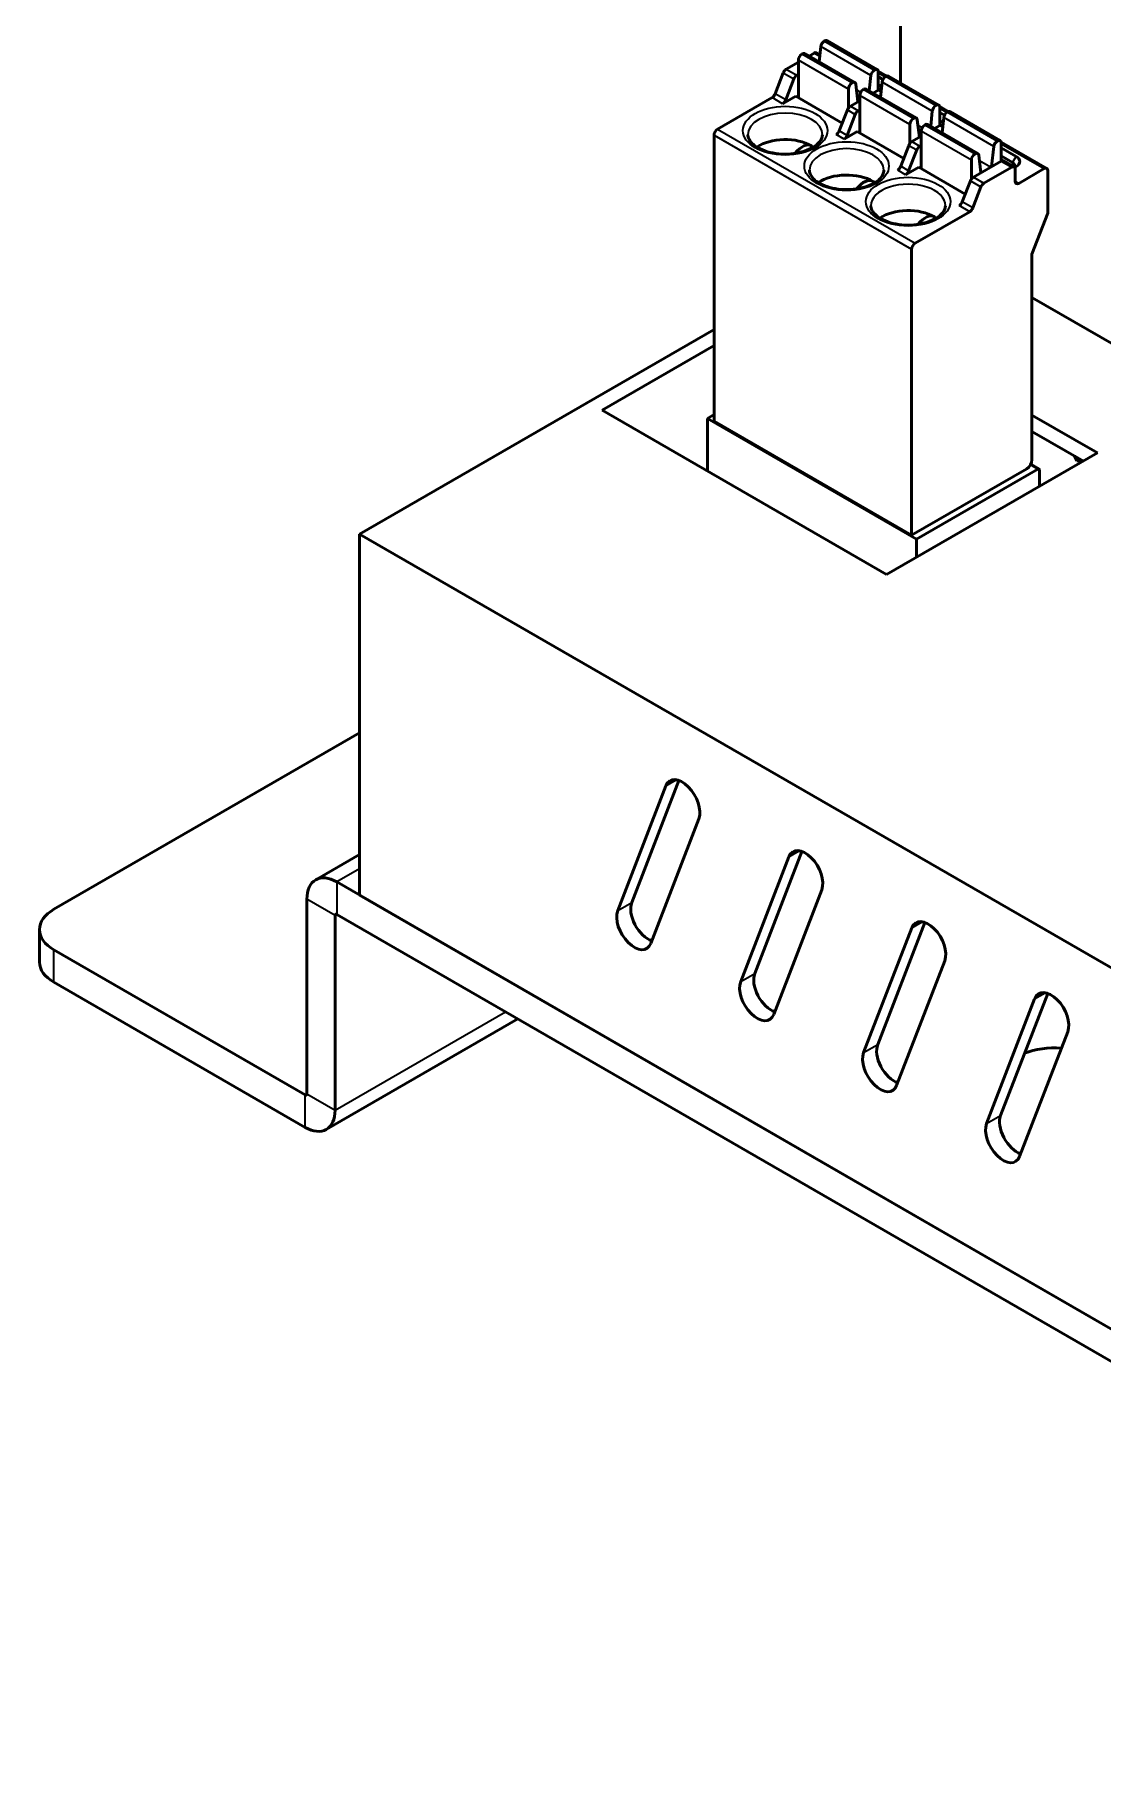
# Model space of a CAD drawing. Header units: millimetres. Extents: x 1021 to 2778, y -197 to 600.
# Drawn here: x 1509.1 to 1552.1, y 409.3 to 478.9 of the extents above; entities that cross this region are included whole.
import ezdxf

# ---------------------------------------------------------------- set-up
doc = ezdxf.new("R2010")
doc.units = ezdxf.units.MM
doc.header["$LTSCALE"] = 2
doc.layers.add('외형선(ISO)', color=7, linetype='Continuous', lineweight=50)
doc.layers.add('좁은 외형선(ISO)', color=7, linetype='Continuous', lineweight=35)

msp = doc.modelspace()

# ---------------------------------------------------------------- linework, layer by layer
at = {"layer": '외형선(ISO)'}
for p, q in [((1543.9797, 476.9979), (1543.9797, 483.6664)), ((1540.6984, 477.851), (1540.7639, 478.463)), ((1540.9215, 478.696), (1540.9041, 478.6859)), ((1543.0368, 477.5424), (1541.0215, 478.7059)), ((1539.8608, 477.8386), (1539.3768, 477.5592)), ((1539.8608, 477.9203), (1539.8608, 476.4098)), ((1540.0197, 478.1753), (1540.0023, 478.1652)), ((1540.1197, 478.1852), (1542.1349, 477.0217)), ((1540.4972, 478.2061), (1540.2904, 478.0866)), ((1540.5972, 478.216), (1540.7293, 478.1397)), ((1539.2543, 477.4068), (1538.9277, 476.5651)), ((1539.352, 476.3201), (1539.6786, 477.1619)), ((1539.8011, 477.3142), (1539.8608, 477.3487)), ((1542.0175, 477.0017), (1542.0349, 477.0118)), ((1542.7137, 476.6875), (1542.7791, 477.2995)), ((1542.9368, 477.5325), (1542.9194, 477.5224)), ((1543.0759, 477.479), (1543.4219, 477.2792)), ((1543.0782, 476.716), (1543.0782, 477.4508)), ((1543.0782, 477.2467), (1543.2704, 477.1357)), ((1543.1733, 476.4222), (1543.2388, 477.0341)), ((1543.3964, 477.2671), (1543.379, 477.2571)), ((1545.5116, 476.1135), (1543.4964, 477.277)), ((1538.8053, 476.4127), (1536.6082, 475.1442)), ((1539.2295, 476.1678), (1539.7548, 476.471)), ((1541.6302, 475.3882), (1539.7548, 476.471)), ((1539.8255, 476.4302), (1539.8608, 476.4506)), ((1541.8761, 475.992), (1541.8761, 476.7568)), ((1541.9577, 476.0691), (1542.3357, 476.2873)), ((1542.2613, 476.2444), (1542.1751, 476.9507)), ((1542.3357, 476.4914), (1542.3357, 474.9809)), ((1542.4945, 476.7464), (1542.4771, 476.7364)), ((1542.5945, 476.7563), (1544.6098, 475.5928)), ((1542.8713, 476.5965), (1543.0782, 476.716)), ((1543.0782, 476.9201), (1543.2179, 476.8394)), ((1543.1782, 476.7259), (1543.2042, 476.7109)), ((1541.5087, 475.075), (1541.8353, 475.9167)), ((1542.1535, 475.733), (1541.8269, 474.8913)), ((1542.3357, 475.9199), (1542.2759, 475.8854)), ((1544.4924, 475.5729), (1544.5098, 475.5829)), ((1545.1886, 475.2587), (1545.254, 475.8706)), ((1545.4116, 476.1036), (1545.3942, 476.0935)), ((1545.5507, 476.0501), (1545.8968, 475.8503)), ((1545.5531, 475.2871), (1545.5531, 476.0219)), ((1545.5531, 475.8178), (1545.7453, 475.7068)), ((1545.6482, 474.9933), (1545.7136, 475.6053)), ((1545.8713, 475.8382), (1545.8539, 475.8282)), ((1547.9865, 474.6846), (1545.9713, 475.8481)), ((1536.4667, 474.8993), (1536.4667, 463.3867)), ((1541.7044, 474.7389), (1542.2297, 475.0421)), ((1542.2297, 475.0421), (1544.1051, 473.9594)), ((1542.3004, 475.0013), (1542.3357, 475.0217)), ((1544.351, 474.5631), (1544.351, 475.3279)), ((1544.7362, 474.8155), (1544.65, 475.5219)), ((1544.8106, 475.0626), (1544.8106, 473.552)), ((1544.9694, 475.3176), (1544.952, 475.3075)), ((1545.0694, 475.3275), (1547.0847, 474.164)), ((1545.3462, 475.1677), (1545.5531, 475.2871)), ((1545.5531, 475.4912), (1545.6928, 475.4105)), ((1545.6531, 475.297), (1545.6791, 475.282)), ((1543.9835, 473.6461), (1544.3101, 474.4879)), ((1544.6283, 474.3041), (1544.3017, 473.4624)), ((1544.4326, 474.6402), (1544.8106, 474.8584)), ((1544.8106, 474.491), (1544.7508, 474.4565)), ((1547.6427, 473.6358), (1547.7289, 474.4417)), ((1547.8865, 474.6747), (1547.8691, 474.6647)), ((1548.0256, 474.6212), (1549.8603, 473.5619)), ((1548.0279, 474.5931), (1548.0279, 473.8582)), ((1548.0279, 474.3889), (1548.629, 474.0419)), ((1544.1793, 473.31), (1544.7045, 473.6133)), ((1546.58, 472.5305), (1544.7045, 473.6133)), ((1544.7752, 473.5725), (1544.8106, 473.5929)), ((1546.8258, 473.1342), (1546.8258, 473.8991)), ((1548.0279, 473.8582), (1546.9075, 473.2113)), ((1546.9673, 474.144), (1546.9847, 474.154)), ((1547.2111, 473.3866), (1547.1249, 474.093)), ((1548.4522, 473.6133), (1547.3318, 472.9664)), ((1548.0279, 474.0624), (1548.4875, 473.797)), ((1548.1279, 473.8681), (1548.5522, 473.6232)), ((1548.629, 473.6337), (1548.5747, 473.6023)), ((1548.5936, 473.0417), (1548.5936, 473.5316)), ((1549.7603, 473.552), (1548.735, 472.9601)), ((1546.785, 473.059), (1546.4584, 472.2172)), ((1547.2093, 472.814), (1546.8827, 471.9723)), ((1549.9018, 471.7557), (1549.9018, 473.4704)), ((1546.7602, 471.8199), (1544.5631, 470.5514)), ((1549.9018, 471.7557), (1549.2654, 470.1155)), ((1544.4217, 458.7939), (1544.4217, 470.3065)), ((1549.2654, 461.8353), (1549.2654, 470.1155)), ((1561.2508, 461.4475), (1549.2654, 468.3673)), ((1522.2009, 458.8449), (1536.4667, 467.0813)), ((1531.9589, 463.8255), (1536.4667, 466.4281)), ((1543.4141, 457.2119), (1531.9589, 463.8255)), ((1536.2016, 463.4989), (1536.4667, 463.652)), ((1536.2016, 463.4989), (1544.6161, 458.6408)), ((1536.2016, 463.4989), (1536.2016, 461.376)), ((1536.4667, 463.3867), (1544.4217, 458.7939)), ((1549.2654, 463.6316), (1551.8993, 462.1109)), ((1551.3337, 461.7843), (1549.2654, 462.9784)), ((1551.8993, 462.1109), (1543.4141, 457.2119)), ((1549.5452, 461.4626), (1549.2172, 461.652)), ((1551.0682, 461.7943), (1550.9774, 461.99)), ((1551.0682, 461.9376), (1551.0682, 461.7943)), ((1551.2913, 461.7598), (1551.0682, 461.7943)), ((1544.4217, 458.7939), (1549.0532, 461.4679)), ((1544.6161, 458.6408), (1549.4952, 461.4577)), ((1549.5659, 460.7637), (1549.5659, 461.4169)), ((1684.8354, 364.9478), (1522.2009, 458.8449)), ((1522.2009, 444.3113), (1522.2009, 458.8449)), ((1544.6161, 457.9059), (1544.6161, 458.6408)), ((1522.2009, 450.8432), (1509.8972, 443.7397)), ((1532.5898, 443.6884), (1534.5246, 448.7094)), ((1535.0486, 448.9278), (1533.1555, 444.015)), ((1535.8535, 447.3836), (1533.9188, 442.3626)), ((1522.2009, 445.9476), (1520.4316, 444.9262)), ((1537.5396, 440.8306), (1539.4743, 445.8517)), ((1539.9983, 446.0701), (1538.1053, 441.1572)), ((1685.7546, 349.8834), (1521.2816, 444.842)), ((1684.8354, 350.4141), (1522.2009, 444.3113)), ((1540.8033, 444.5259), (1538.8685, 439.5049)), ((1520.0795, 444.148), (1520.0795, 436.3096)), ((1509.3114, 442.9232), (1509.3114, 441.6168)), ((1521.2109, 443.4948), (1521.2109, 435.6564)), ((1521.2816, 443.5356), (1685.7546, 348.577)), ((1542.4893, 437.9729), (1544.4241, 442.9939)), ((1544.9481, 443.2124), (1543.055, 438.2995)), ((1520.0088, 436.2688), (1509.8972, 442.1067)), ((1545.753, 441.6681), (1543.8182, 436.6471)), ((1509.8972, 440.8003), (1520.0088, 434.9624)), ((1547.4391, 435.1152), (1549.3738, 440.1362)), ((1549.8978, 440.3546), (1548.0048, 435.4418)), ((1520.8588, 434.8782), (1528.5678, 439.3289)), ((1550.7028, 438.8104), (1548.768, 433.7894))]:
    msp.add_line(p, q, dxfattribs=at)
for centre, major_axis, ratio, start_param, end_param in [((1540.9041, 478.5226), (0.1, 0.1732), 0.5773503, 0.7853982, 2.2252948), ((1540.9215, 478.5327), (0.1, 0.1732), 0.5773503, 0, 0.7853982), ((1540.0023, 478.0019), (0.1, 0.1732), 0.5773503, 0.7853982, 2.3561945), ((1540.0197, 478.012), (0.1, 0.1732), 0.5773503, 0, 0.7853982), ((1540.4972, 478.0428), (0.1, 0.1732), 0.5773503, 0, 0.7853982), ((1539.3768, 477.3959), (-0.1, -0.1732), 0.5773503, 3.9269908, 4.9741884), ((1539.8011, 477.1509), (-0.1, -0.1732), 0.5773503, 3.9269908, 4.9741884), ((1542.0175, 476.8384), (0.1, 0.1732), 0.5773503, 0.7853982, 2.3561945), ((1542.0349, 476.8485), (0.1, 0.1732), 0.5773503, 5.6286868, 7.0685835), ((1542.9194, 477.3591), (0.1, 0.1732), 0.5773503, 0.7853982, 2.2252948), ((1542.9368, 477.3692), (0.1, 0.1732), 0.5773503, 5.4977871, 7.0685835), ((1543.379, 477.0938), (0.1, 0.1732), 0.5773503, 0.7853982, 2.2252948), ((1543.3964, 477.1038), (0.1, 0.1732), 0.5773503, 0, 0.7853982), ((1538.8053, 476.576), (-0.1, -0.1732), 0.5773503, 0.7853982, 1.8325957), ((1539.2295, 476.3311), (-0.1, -0.1732), 0.5773503, 0.7853982, 1.8325957), ((1542.4771, 476.5731), (0.1, 0.1732), 0.5773503, 0.7853982, 2.3561945), ((1542.4945, 476.5831), (0.1, 0.1732), 0.5773503, 0, 0.7853982), ((1543.0782, 476.5527), (0.1, 0.1732), 0.5773503, 0, 0.7853982), ((1541.9577, 475.9058), (-0.1, -0.1732), 0.5773503, 3.9269908, 4.9741884), ((1542.2759, 475.7221), (-0.1, -0.1732), 0.5773503, 3.9269908, 4.9741884), ((1544.4924, 475.4096), (0.1, 0.1732), 0.5773503, 0.7853982, 2.3561945), ((1544.5098, 475.4196), (0.1, 0.1732), 0.5773503, 5.6286868, 7.0685835), ((1545.3942, 475.9302), (0.1, 0.1732), 0.5773503, 0.7853982, 2.2252948), ((1545.4116, 475.9403), (0.1, 0.1732), 0.5773503, 5.4977871, 7.0685835), ((1545.8539, 475.6649), (0.1, 0.1732), 0.5773503, 0.7853982, 2.2252948), ((1545.8713, 475.6749), (0.1, 0.1732), 0.5773503, 0, 0.7853982), ((1536.6082, 474.9809), (-0.1, -0.1732), 0.5773503, 3.9269908, 5.4977871), ((1541.3862, 475.0859), (-0.1, -0.1732), 0.5773503, 0.7853982, 1.8325957), ((1541.7044, 474.9022), (-0.1, -0.1732), 0.5773503, 0.7853982, 1.8325957), ((1544.952, 475.1442), (0.1, 0.1732), 0.5773503, 0.7853982, 2.3561945), ((1544.9694, 475.1543), (0.1, 0.1732), 0.5773503, 0, 0.7853982), ((1545.5531, 475.1238), (0.1, 0.1732), 0.5773503, 0, 0.7853982), ((1539.3305, 473.8583), (-1.5, 0), 0.5773503, 3.9269908, 5.5753655), ((1539.6096, 472.0856), (0.7229, 2.4104), 0.3269424, 6.2060241, 6.917739), ((1539.6096, 472.0856), (0.7229, 2.4104), 0.3269424, 6.1046167, 6.2060241), ((1539.3305, 473.8583), (-1.5, 0), 0.5773503, 3.8494125, 3.9269908), ((1544.4326, 474.4769), (-0.1, -0.1732), 0.5773503, 3.9269908, 4.9741884), ((1544.7508, 474.2932), (-0.1, -0.1732), 0.5773503, 3.9269908, 4.9741884), ((1546.9847, 473.9907), (0.1, 0.1732), 0.5773503, 5.6286868, 7.0685835), ((1547.8691, 474.5014), (0.1, 0.1732), 0.5773503, 0.7853982, 2.2252948), ((1547.8865, 474.5114), (0.1, 0.1732), 0.5773503, 5.4977871, 7.0685835), ((1543.8611, 473.657), (-0.1, -0.1732), 0.5773503, 0.7853982, 1.8325957), ((1546.9673, 473.9807), (0.1, 0.1732), 0.5773503, 0.7853982, 2.3561945), ((1548.0279, 473.6949), (0.1, 0.1732), 0.5773503, 0, 0.7853982), ((1548.4522, 473.45), (0.1, 0.1732), 0.5773503, 5.4977871, 7.0685835), ((1548.2754, 473.6745), (0.3, 0), 0.5773503, 5.9536711, 7.0685835), ((1548.2754, 473.8378), (0.5, 0), 0.5773503, 5.4977871, 7.0685835), ((1549.7603, 473.3887), (0.1, 0.1732), 0.5773503, 5.4977871, 7.0685835), ((1541.8054, 472.4294), (-1.5, 0), 0.5773503, 3.9269908, 5.5753655), ((1542.0845, 470.6568), (0.7229, 2.4104), 0.3269424, 6.2060241, 6.917739), ((1541.8054, 472.4294), (-1.5, 0), 0.5773503, 3.8494125, 3.9269908), ((1542.0845, 470.6568), (-0.7229, -2.4104), 0.3269424, 2.9630241, 3.0644315), ((1544.1793, 473.4733), (-0.1, -0.1732), 0.5773503, 0.7853982, 1.8325957), ((1546.9075, 473.048), (-0.1, -0.1732), 0.5773503, 3.9269908, 4.9741884), ((1547.3318, 472.8031), (-0.1, -0.1732), 0.5773503, 3.9269908, 4.9741884), ((1548.735, 473.1234), (-0.1, -0.1732), 0.5773503, 5.4977871, 7.0685835), ((1546.3359, 472.2282), (-0.1, -0.1732), 0.5773503, 0.7853982, 1.8325957), ((1544.2803, 471.0006), (-1.5, 0), 0.5773503, 3.9269908, 5.5753655), ((1544.5594, 469.2279), (0.7229, 2.4104), 0.3269424, 6.2060241, 6.917739), ((1544.2803, 471.0006), (-1.5, 0), 0.5773503, 3.8494125, 3.9269908), ((1544.5594, 469.2279), (-0.7229, -2.4104), 0.3269424, 2.9630241, 3.0644315), ((1546.7602, 471.9832), (-0.1, -0.1732), 0.5773503, 0.7853982, 1.8325957), ((1544.5631, 470.3881), (-0.1, -0.1732), 0.5773503, 3.9269908, 5.4977871), ((1549.0532, 461.7128), (-0.15, -0.2598), 0.5773503, 0.7853982, 2.3561945), ((1549.4952, 461.376), (0.05, 0.0866), 0.5773503, 5.4977871, 7.0685835), ((1535.189, 448.0465), (-0.5, 0.866), 0.5773503, 3.577925, 6.7195176), ((1540.1388, 445.1888), (-0.5, 0.866), 0.5773503, 3.577925, 6.7195176), ((1521.2816, 443.4539), (-0.85, 1.4722), 0.5773503, 5.4977871, 7.0685835), ((1511.3114, 442.9232), (-2, 0), 0.5773503, 5.4977871, 7.0685835), ((1521.2816, 443.4539), (-0.05, 0.0866), 0.5773503, 5.4977871, 7.0685835), ((1533.2543, 443.0255), (0.5, -0.866), 0.5773503, 3.577925, 6.7195176), ((1533.82, 443.3521), (0.5, -0.866), 0.5773503, 3.577925, 5.6977536), ((1545.0885, 442.331), (-0.5, 0.866), 0.5773503, 3.577925, 6.7195176), ((1511.3114, 441.6168), (-2, 0), 0.5773503, 0, 0.7853982), ((1538.204, 440.1678), (0.5, -0.866), 0.5773503, 3.577925, 6.7195176), ((1538.7697, 440.4944), (0.5, -0.866), 0.5773503, 3.577925, 5.6977536), ((1550.0383, 439.4733), (-0.5, 0.866), 0.5773503, 3.577925, 6.7195176), ((1543.1538, 437.31), (0.5, -0.866), 0.5773503, 3.577925, 6.7195176), ((1543.7195, 437.6366), (0.5, -0.866), 0.5773503, 3.577925, 5.6977536), ((1550.1316, 437.0036), (2, 0), 0.5773503, 1.412953, 2.1913712), ((1520.0088, 436.3504), (0.05, -0.0866), 0.5773503, 5.4977871, 7.0685835), ((1520.0088, 436.3504), (0.85, -1.4722), 0.5773503, 5.4977871, 7.0685835), ((1548.6692, 434.7789), (0.5, -0.866), 0.5773503, 3.577925, 5.6977536), ((1548.1035, 434.4523), (0.5, -0.866), 0.5773503, 3.577925, 6.7195176)]:
    msp.add_ellipse(centre, major_axis=major_axis, ratio=ratio, start_param=start_param, end_param=end_param, dxfattribs=at)
for points, knots in [([(1540.8305, 474.9197), (1540.8305, 474.8257), (1540.7956, 474.7275), (1540.6523, 474.5536), (1540.569, 474.482), (1540.3636, 474.356), (1540.2437, 474.301), (1539.9752, 474.2126), (1539.8265, 474.1794), (1539.5154, 474.1397), (1539.353, 474.1336), (1539.0327, 474.1497), (1538.8748, 474.172), (1538.5818, 474.2419), (1538.4466, 474.2893), (1538.2135, 474.4014), (1538.1153, 474.4658), (1537.9624, 474.6012), (1537.9082, 474.6718), (1537.8442, 474.8016), (1537.8305, 474.8609), (1537.8305, 474.9197)], [0.7853982, 0.7853982, 0.7853982, 0.7853982, 1.2294516, 1.2294516, 1.5403216, 1.5403216, 1.8378587, 1.8378587, 2.1388411, 2.1388411, 2.4431092, 2.4431092, 2.7480004, 2.7480004, 3.0506373, 3.0506373, 3.3491644, 3.3491644, 3.6495038, 3.6495038, 3.9269908, 3.9269908, 3.9269908, 3.9269908]), ([(1540.3054, 473.4908), (1540.3054, 473.3968), (1540.3403, 473.2986), (1540.4836, 473.1247), (1540.5669, 473.0531), (1540.7723, 472.9271), (1540.8923, 472.8721), (1541.1607, 472.7837), (1541.3094, 472.7505), (1541.6205, 472.7109), (1541.7829, 472.7047), (1542.1032, 472.7208), (1542.2611, 472.7432), (1542.5541, 472.813), (1542.6893, 472.8604), (1542.9224, 472.9725), (1543.0206, 473.0369), (1543.1735, 473.1724), (1543.2277, 473.243), (1543.2917, 473.3727), (1543.3054, 473.4321), (1543.3054, 473.4908)], [2.3561945, 2.3561945, 2.3561945, 2.3561945, 2.8002479, 2.8002479, 3.111118, 3.111118, 3.4086551, 3.4086551, 3.7096374, 3.7096374, 4.0139055, 4.0139055, 4.3187968, 4.3187968, 4.6214337, 4.6214337, 4.9199607, 4.9199607, 5.2203002, 5.2203002, 5.4977871, 5.4977871, 5.4977871, 5.4977871]), ([(1545.7803, 472.0619), (1545.7803, 471.9679), (1545.7453, 471.8698), (1545.602, 471.6959), (1545.5187, 471.6242), (1545.3134, 471.4982), (1545.1934, 471.4433), (1544.9249, 471.3549), (1544.7762, 471.3216), (1544.4652, 471.282), (1544.3028, 471.2758), (1543.9824, 471.292), (1543.8245, 471.3143), (1543.5316, 471.3842), (1543.3963, 471.4316), (1543.1633, 471.5436), (1543.0651, 471.6081), (1542.9121, 471.7435), (1542.8579, 471.8141), (1542.7939, 471.9439), (1542.7803, 472.0032), (1542.7803, 472.0619)], [0.7853982, 0.7853982, 0.7853982, 0.7853982, 1.2294516, 1.2294516, 1.5403216, 1.5403216, 1.8378587, 1.8378587, 2.1388411, 2.1388411, 2.4431092, 2.4431092, 2.7480004, 2.7480004, 3.0506373, 3.0506373, 3.3491644, 3.3491644, 3.6495038, 3.6495038, 3.9269908, 3.9269908, 3.9269908, 3.9269908])]:
    msp.add_open_spline(points, degree=3, knots=knots, dxfattribs=at)
at = {"layer": '좁은 외형선(ISO)'}
for p, q in [((1542.7791, 477.2995), (1540.7639, 478.463)), ((1542.9194, 477.5224), (1540.9041, 478.6859)), ((1542.9368, 477.5325), (1540.9215, 478.696)), ((1541.8761, 476.7568), (1539.8608, 477.9203)), ((1542.0175, 477.0017), (1540.0023, 478.1652)), ((1540.0197, 478.1753), (1542.0349, 477.0118)), ((1540.4972, 478.2061), (1540.7225, 478.076)), ((1539.2543, 477.4068), (1539.6786, 477.1619)), ((1539.3768, 477.5592), (1539.8011, 477.3142)), ((1543.0782, 477.41), (1543.362, 477.2461)), ((1545.254, 475.8706), (1543.2388, 477.0341)), ((1545.3942, 476.0935), (1543.379, 477.2571)), ((1545.4116, 476.1036), (1543.3964, 477.2671)), ((1539.2295, 476.1678), (1538.8053, 476.4127)), ((1539.352, 476.3201), (1538.9277, 476.5651)), ((1542.3732, 476.6238), (1542.203, 476.722)), ((1544.351, 475.3279), (1542.3357, 476.4914)), ((1544.4924, 475.5729), (1542.4771, 476.7364)), ((1542.4945, 476.7464), (1544.5098, 475.5829)), ((1543.0782, 476.716), (1543.1974, 476.6471)), ((1541.8353, 475.9167), (1542.1535, 475.733)), ((1541.9577, 476.0691), (1542.2759, 475.8854)), ((1545.5531, 475.9811), (1545.8369, 475.8172)), ((1547.7289, 474.4417), (1545.7136, 475.6053)), ((1547.8691, 474.6647), (1545.8539, 475.8282)), ((1547.8865, 474.6747), (1545.8713, 475.8382)), ((1536.4667, 474.8993), (1544.4217, 470.3065)), ((1536.6082, 475.1442), (1544.5631, 470.5514)), ((1541.7044, 474.7389), (1541.3862, 474.9226)), ((1541.8269, 474.8913), (1541.5087, 475.075)), ((1544.8481, 475.1949), (1544.6779, 475.2931)), ((1546.8258, 473.8991), (1544.8106, 475.0626)), ((1546.9673, 474.144), (1544.952, 475.3075)), ((1544.9694, 475.3176), (1546.9847, 474.154)), ((1545.5531, 475.2871), (1545.6722, 475.2183)), ((1544.3101, 474.4879), (1544.6283, 474.3041)), ((1544.4326, 474.6402), (1544.7508, 474.4565)), ((1548.0279, 474.5522), (1549.7603, 473.552)), ((1544.1793, 473.31), (1543.8611, 473.4937)), ((1544.3017, 473.4624), (1543.9835, 473.6461)), ((1547.5956, 473.6086), (1547.1528, 473.8643)), ((1548.0279, 473.8582), (1548.4522, 473.6133)), ((1548.4875, 473.797), (1548.629, 474.0419)), ((1548.4875, 473.797), (1548.4875, 473.6605)), ((1546.785, 473.059), (1547.2093, 472.814)), ((1546.9075, 473.2113), (1547.3318, 472.9664)), ((1548.735, 472.9601), (1548.5936, 473.0417)), ((1546.8827, 471.9723), (1546.4584, 472.2172)), ((1546.7602, 471.8199), (1546.3359, 472.0649)), ((1549.4952, 461.4577), (1549.2032, 461.6262)), ((1534.5246, 448.7094), (1534.9472, 448.9534)), ((1539.4743, 445.8517), (1539.8969, 446.0957)), ((1522.2009, 445.3727), (1521.2816, 444.842)), ((1521.2816, 444.842), (1521.2816, 443.5356)), ((1521.2109, 443.4948), (1520.0795, 444.148)), ((1532.5898, 443.6884), (1533.1555, 444.015)), ((1521.2816, 443.5356), (1521.2109, 443.4948)), ((1544.4241, 442.9939), (1544.8467, 443.2379)), ((1509.8972, 440.8003), (1509.8972, 442.1067)), ((1537.5396, 440.8306), (1538.1053, 441.1572)), ((1549.3738, 440.1362), (1549.7964, 440.3802)), ((1521.2109, 435.6564), (1528.0698, 439.6164)), ((1542.4893, 437.9729), (1543.055, 438.2995)), ((1520.0088, 436.2688), (1520.0795, 436.3096)), ((1520.0088, 434.9624), (1520.0088, 436.2688)), ((1520.0795, 436.3096), (1521.2109, 435.6564)), ((1547.4391, 435.1152), (1548.0048, 435.4418))]:
    msp.add_line(p, q, dxfattribs=at)
for centre in [(1539.3305, 475.083), (1541.8054, 473.6541), (1544.2803, 472.2252)]:
    msp.add_ellipse(centre, major_axis=(1.7, 0), ratio=0.5773503, dxfattribs=at)
for centre, major_axis, start_param, end_param in [((1539.3305, 474.9197), (-1.5, 0), 3.1415927, 6.2831853), ((1541.8054, 473.4908), (-1.5, 0), 3.1415927, 6.2831853), ((1544.2803, 472.0619), (1.5, 0), 0, 3.1415927)]:
    msp.add_ellipse(centre, major_axis=major_axis, ratio=0.5773503, start_param=start_param, end_param=end_param, dxfattribs=at)

doc.saveas('drawing.dxf')
